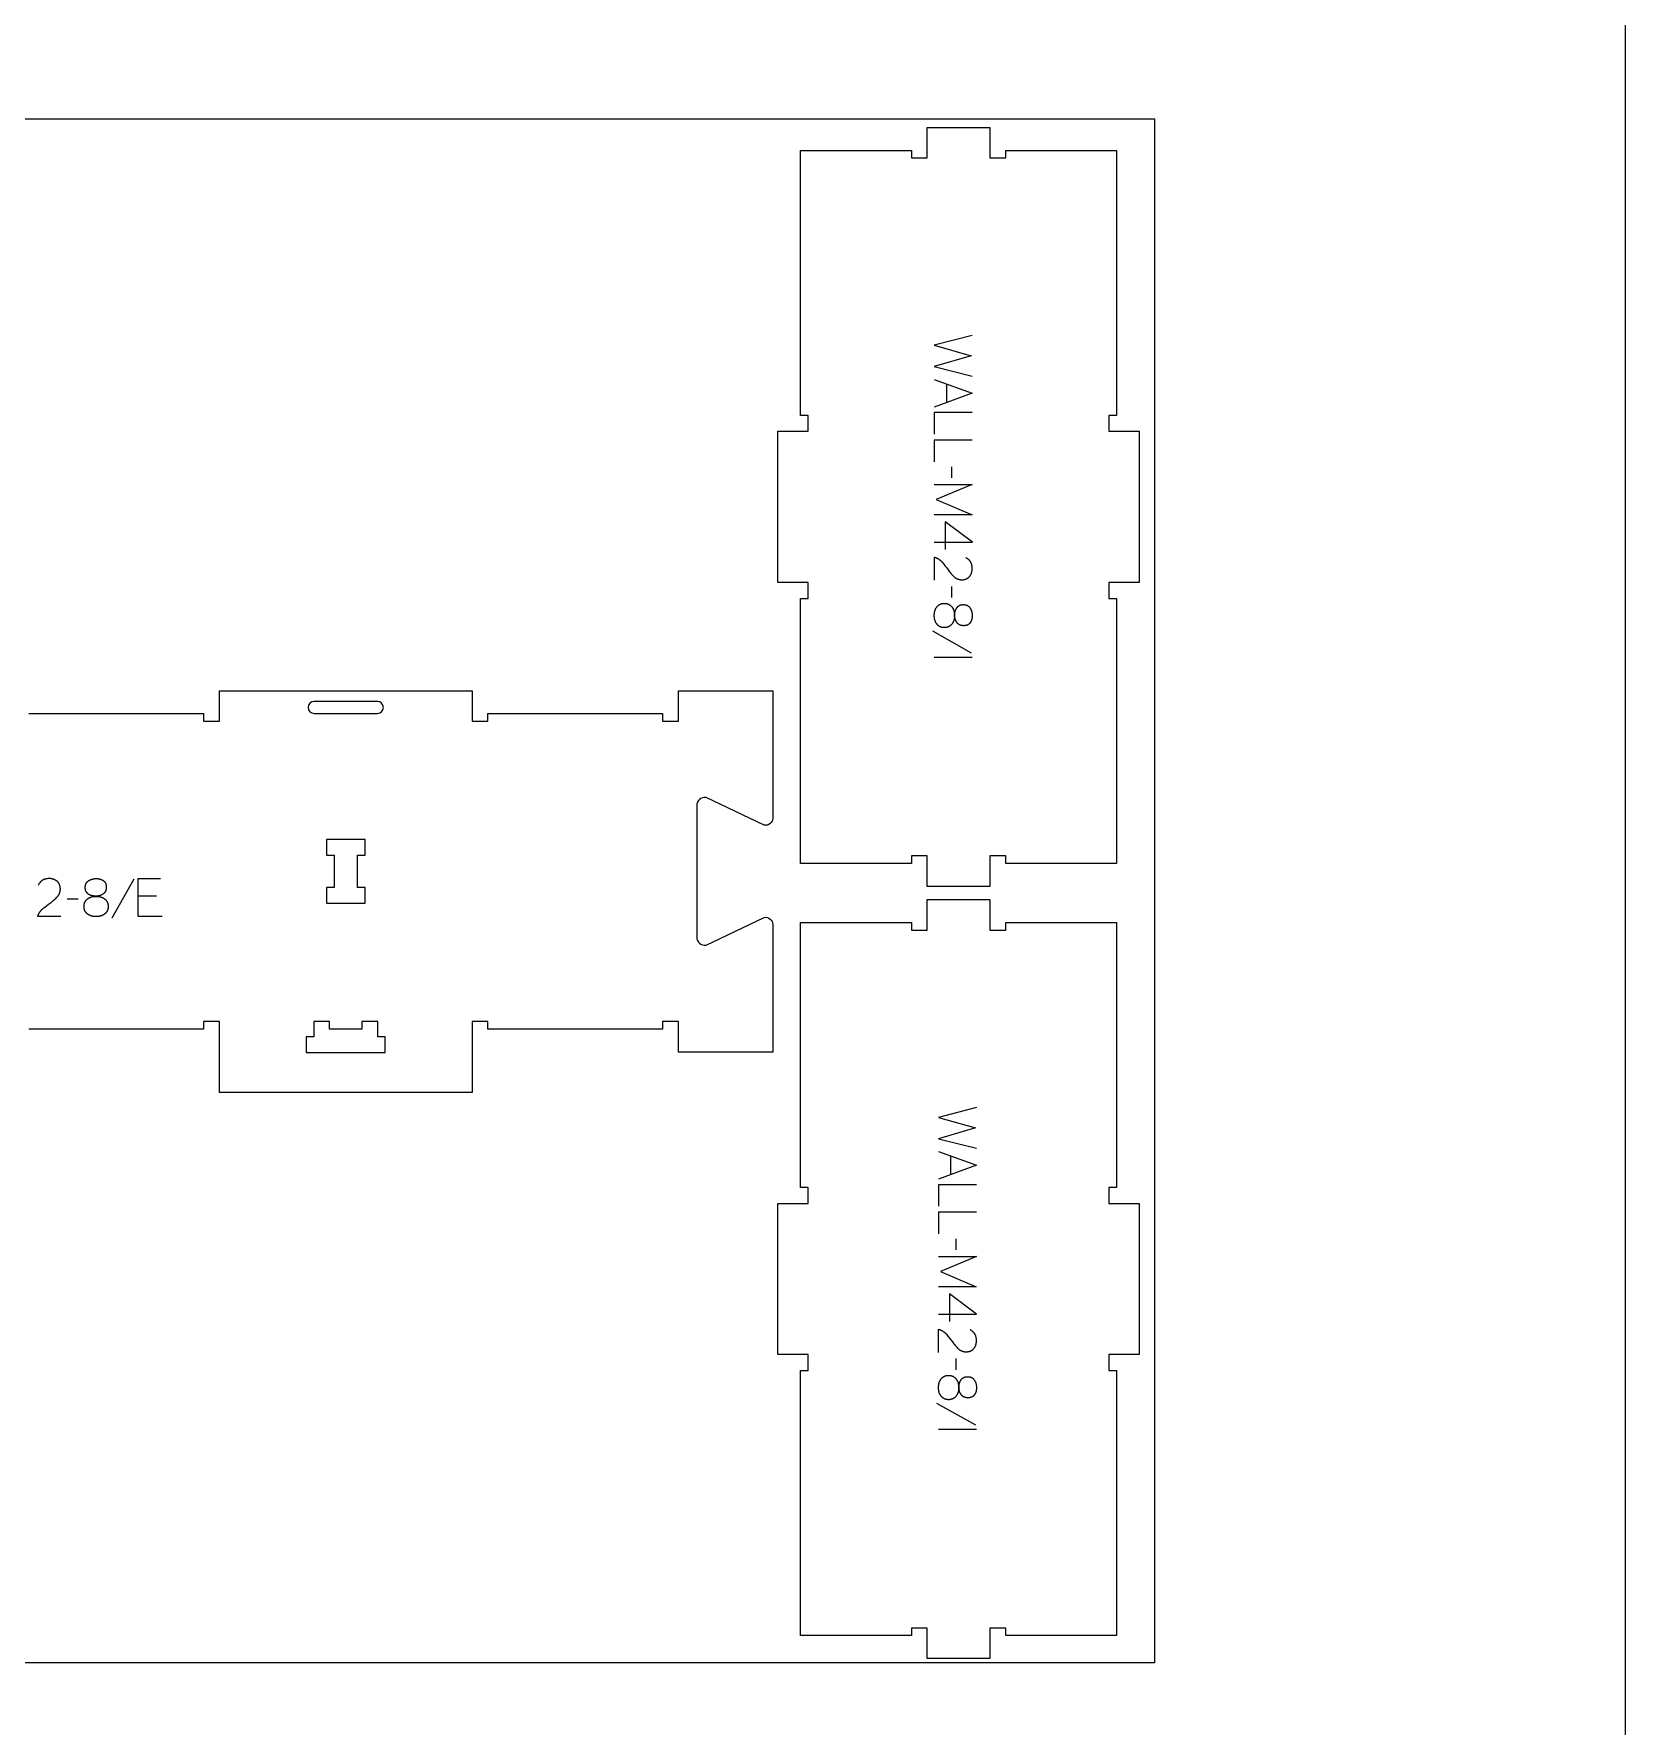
# Model space of a CAD drawing. Extents: x 2032 to 5216, y -27186 to -19593.
# Drawn here: x 3959 to 5216, y -22887 to -21550 of the extents above; entities that cross this region are included whole.
import ezdxf

# ---------------------------------------------------------------- set-up
doc = ezdxf.new("R2010")
doc.units = 0
for name, color, linetype in [('0_SHEET_SPRUCEPLY_2440X122', 1, 'CONTINUOUS'), ('1_ANYTOOL_1MMDEEP_LABELS_S', 2, 'CONTINUOUS'), ('3_ANYTOOL_CUTTHROUGH_INSID', 4, 'CONTINUOUS'), ('4_ANYTOOL_CUTTHROUGH_OUTSI', 5, 'CONTINUOUS'), ('DONOTCUT', 18, 'CONTINUOUS')]:
    doc.layers.add(name, color=color, linetype=linetype)

msp = doc.modelspace()

# ---------------------------------------------------------------- linework, layer by layer
at = {"layer": '0_SHEET_SPRUCEPLY_2440X122'}
msp.add_lwpolyline([(4843.9, -21616.7), (4843.9, -22836.7), (2403.9, -22836.7), (2403.9, -21616.7)], close=True, dxfattribs=at)
at = {"layer": '1_ANYTOOL_1MMDEEP_LABELS_S'}
for points in [[(4699.9, -21788), (4669.9, -21795.7), (4699, -21804.1), (4669.9, -21812.6), (4699.9, -21820.1)], [(4669.9, -21822.7), (4699.9, -21833.6), (4669.9, -21844.6)], [(4679.5, -21826.2), (4679.5, -21841.1)], [(4699.9, -21848.9), (4669.9, -21848.9), (4669.9, -21866)], [(4699.9, -21870.7), (4669.9, -21870.7), (4669.9, -21887.8)], [(4683.8, -21900.5), (4683.7, -21891.7)], [(4669.9, -21905.6), (4699.9, -21905.6), (4671.5, -21917.6), (4699.8, -21929.6), (4669.9, -21929.6)], [(4669.9, -21951.2), (4700, -21951.2), (4678.6, -21935.2)], [(4678.6, -21935.2), (4678.6, -21957)], [(4670, -21981.4), (4670, -21963.1), (4670.5, -21963.2), (4670.7, -21963.3), (4670.9, -21963.4), (4671.1, -21963.5), (4671.3, -21963.6), (4671.6, -21963.7), (4671.8, -21963.8), (4672, -21963.9), (4672.2, -21964), (4672.4, -21964.1), (4672.6, -21964.2), (4672.8, -21964.3), (4673, -21964.4), (4673.2, -21964.5), (4673.4, -21964.7), (4673.6, -21964.8), (4673.8, -21964.9), (4673.9, -21965.1), (4674.1, -21965.2), (4674.3, -21965.3), (4674.5, -21965.5), (4674.7, -21965.6), (4674.8, -21965.8), (4675, -21965.9), (4675.2, -21966.1), (4675.3, -21966.3), (4675.5, -21966.4), (4675.7, -21966.6), (4675.8, -21966.8), (4676.1, -21967.1), (4677.4, -21968.6), (4678.6, -21970.1), (4679.7, -21971.6), (4680.8, -21973.1), (4681.4, -21973.9), (4682, -21974.6), (4682.5, -21975.3), (4683.1, -21976), (4683.7, -21976.7), (4684.3, -21977.3), (4684.9, -21978), (4685.6, -21978.6), (4685.7, -21978.7), (4685.9, -21978.9), (4686, -21979), (4686.2, -21979.1), (4686.4, -21979.2), (4686.5, -21979.4), (4686.7, -21979.5), (4686.9, -21979.6), (4687, -21979.7), (4687.2, -21979.8), (4687.4, -21979.9), (4687.6, -21980), (4687.8, -21980.1), (4687.9, -21980.2), (4688.1, -21980.3), (4688.3, -21980.3), (4688.5, -21980.4), (4688.7, -21980.5), (4688.9, -21980.5), (4689.1, -21980.6), (4689.3, -21980.6), (4689.5, -21980.7), (4689.7, -21980.7), (4689.9, -21980.8), (4690.1, -21980.8), (4690.4, -21980.8), (4690.6, -21980.9), (4690.8, -21980.9), (4691, -21980.9), (4691.2, -21980.9), (4691.5, -21980.9), (4691.7, -21980.9), (4691.9, -21980.9), (4692.2, -21980.9), (4692.4, -21980.9), (4692.7, -21980.9), (4692.9, -21980.9), (4693.1, -21980.8), (4693.4, -21980.8), (4693.6, -21980.8), (4693.8, -21980.7), (4694, -21980.7), (4694.2, -21980.6), (4694.4, -21980.6), (4694.6, -21980.5), (4694.8, -21980.4), (4695, -21980.4), (4695.2, -21980.3), (4695.4, -21980.2), (4695.6, -21980.1), (4695.8, -21980), (4696, -21979.9), (4696.1, -21979.8), (4696.3, -21979.7), (4696.5, -21979.6), (4696.6, -21979.5), (4696.8, -21979.4), (4697, -21979.3), (4697.1, -21979.1), (4697.3, -21979), (4697.4, -21978.8), (4697.5, -21978.7), (4697.7, -21978.5), (4697.8, -21978.4), (4697.9, -21978.2), (4698.1, -21978.1), (4698.2, -21977.9), (4698.3, -21977.7), (4698.4, -21977.6), (4698.5, -21977.4), (4698.6, -21977.2), (4698.7, -21977), (4698.8, -21976.9), (4698.9, -21976.7), (4699, -21976.5), (4699.1, -21976.3), (4699.2, -21976.1), (4699.2, -21975.9), (4699.3, -21975.7), (4699.4, -21975.5), (4699.4, -21975.3), (4699.5, -21975.1), (4699.6, -21974.9), (4699.6, -21974.7), (4699.7, -21974.5), (4699.7, -21974.3), (4699.7, -21974.1), (4699.8, -21973.9), (4699.8, -21973.6), (4699.8, -21973.4), (4699.9, -21973.2), (4699.9, -21973), (4699.9, -21972.7), (4699.9, -21972.5), (4699.9, -21972), (4699.9, -21971.6), (4699.9, -21971.3), (4699.9, -21970.9), (4699.8, -21970.6), (4699.8, -21970.2), (4699.7, -21969.9), (4699.7, -21969.6), (4699.6, -21969.3), (4699.5, -21968.9), (4699.5, -21968.8), (4699.4, -21968.6), (4699.4, -21968.5), (4699.3, -21968.3), (4699.3, -21968.2), (4699.2, -21968), (4699.1, -21967.9), (4699.1, -21967.8), (4699, -21967.6), (4698.9, -21967.5), (4698.9, -21967.3), (4698.8, -21967.2), (4698.7, -21967.1), (4698.6, -21966.9), (4698.6, -21966.8), (4698.5, -21966.7), (4698.4, -21966.5), (4698.3, -21966.4), (4698.2, -21966.3), (4698.1, -21966.2), (4698, -21966), (4697.9, -21965.9), (4697.8, -21965.8), (4697.7, -21965.7), (4697.6, -21965.6), (4697.5, -21965.5), (4697.4, -21965.3), (4697.3, -21965.2), (4697.2, -21965.1), (4697, -21965), (4696.9, -21964.9), (4696.8, -21964.8), (4696.5, -21964.6), (4696.3, -21964.4), (4696, -21964.2), (4695.7, -21964), (4695.4, -21963.9), (4695.1, -21963.7), (4694.8, -21963.5)], [(4683.8, -21995.1), (4683.7, -21986.3)], [(4699.4, -22038.9), (4668.7, -22021.7)], [(4699.9, -22042.4), (4669.9, -22042.4)], [(3980, -22247), (3961.7, -22247), (3961.9, -22246.5), (3962, -22246.3), (3962, -22246.1), (3962.1, -22245.9), (3962.2, -22245.6), (3962.3, -22245.4), (3962.4, -22245.2), (3962.5, -22245), (3962.6, -22244.8), (3962.7, -22244.6), (3962.8, -22244.4), (3962.9, -22244.2), (3963.1, -22244), (3963.2, -22243.8), (3963.3, -22243.6), (3963.4, -22243.4), (3963.6, -22243.2), (3963.7, -22243), (3963.8, -22242.9), (3964, -22242.7), (3964.1, -22242.5), (3964.3, -22242.3), (3964.4, -22242.1), (3964.6, -22242), (3964.8, -22241.8), (3964.9, -22241.6), (3965.1, -22241.5), (3965.3, -22241.3), (3965.4, -22241.2), (3965.8, -22240.8), (3967.3, -22239.6), (3968.8, -22238.4), (3970.3, -22237.3), (3971.8, -22236.1), (3972.5, -22235.6), (3973.3, -22235), (3974, -22234.4), (3974.7, -22233.9), (3975.3, -22233.3), (3976, -22232.7), (3976.6, -22232), (3977.2, -22231.4), (3977.4, -22231.3), (3977.5, -22231.1), (3977.6, -22231), (3977.8, -22230.8), (3977.9, -22230.6), (3978, -22230.5), (3978.1, -22230.3), (3978.2, -22230.1), (3978.4, -22229.9), (3978.5, -22229.8), (3978.6, -22229.6), (3978.6, -22229.4), (3978.7, -22229.2), (3978.8, -22229), (3978.9, -22228.8), (3979, -22228.7), (3979.1, -22228.5), (3979.1, -22228.3), (3979.2, -22228.1), (3979.2, -22227.9), (3979.3, -22227.7), (3979.3, -22227.5), (3979.4, -22227.3), (3979.4, -22227.1), (3979.5, -22226.8), (3979.5, -22226.6), (3979.5, -22226.4), (3979.5, -22226.2), (3979.5, -22226), (3979.6, -22225.8), (3979.6, -22225.5), (3979.6, -22225.3), (3979.6, -22225.1), (3979.6, -22224.8), (3979.5, -22224.6), (3979.5, -22224.3), (3979.5, -22224.1), (3979.5, -22223.9), (3979.4, -22223.6), (3979.4, -22223.4), (3979.4, -22223.2), (3979.3, -22223), (3979.3, -22222.8), (3979.2, -22222.6), (3979.2, -22222.3), (3979.1, -22222.1), (3979, -22221.9), (3978.9, -22221.8), (3978.9, -22221.6), (3978.8, -22221.4), (3978.7, -22221.2), (3978.6, -22221), (3978.5, -22220.8), (3978.4, -22220.7), (3978.3, -22220.5), (3978.1, -22220.3), (3978, -22220.2), (3977.9, -22220), (3977.8, -22219.9), (3977.6, -22219.7), (3977.5, -22219.6), (3977.3, -22219.4), (3977.2, -22219.3), (3977, -22219.2), (3976.9, -22219), (3976.7, -22218.9), (3976.6, -22218.8), (3976.4, -22218.7), (3976.2, -22218.6), (3976, -22218.5), (3975.9, -22218.4), (3975.7, -22218.3), (3975.5, -22218.2), (3975.3, -22218.1), (3975.1, -22218), (3975, -22217.9), (3974.8, -22217.8), (3974.6, -22217.7), (3974.4, -22217.7), (3974.2, -22217.6), (3974, -22217.5), (3973.8, -22217.5), (3973.6, -22217.4), (3973.4, -22217.4), (3973.1, -22217.3), (3972.9, -22217.3), (3972.7, -22217.2), (3972.5, -22217.2), (3972.3, -22217.2), (3972.1, -22217.1), (3971.8, -22217.1), (3971.6, -22217.1), (3971.4, -22217.1), (3971.1, -22217.1), (3970.7, -22217.1), (3970.3, -22217.1), (3969.9, -22217.1), (3969.6, -22217.1), (3969.2, -22217.2), (3968.9, -22217.2), (3968.6, -22217.3), (3968.2, -22217.3), (3967.9, -22217.4), (3967.6, -22217.5), (3967.4, -22217.5), (3967.3, -22217.6), (3967.1, -22217.6), (3967, -22217.7), (3966.8, -22217.7), (3966.7, -22217.8), (3966.5, -22217.9), (3966.4, -22217.9), (3966.3, -22218), (3966.1, -22218), (3966, -22218.1), (3965.8, -22218.2), (3965.7, -22218.3), (3965.6, -22218.3), (3965.4, -22218.4), (3965.3, -22218.5), (3965.2, -22218.6), (3965.1, -22218.7), (3964.9, -22218.8), (3964.8, -22218.9), (3964.7, -22219), (3964.6, -22219.1), (3964.4, -22219.2), (3964.3, -22219.3), (3964.2, -22219.4), (3964.1, -22219.5), (3964, -22219.6), (3963.9, -22219.7), (3963.8, -22219.8), (3963.7, -22219.9), (3963.6, -22220.1), (3963.5, -22220.2), (3963.3, -22220.4), (3963.1, -22220.7), (3962.9, -22221), (3962.7, -22221.3), (3962.5, -22221.6), (3962.3, -22221.9), (3962.2, -22222.2)], [(4037.6, -22217.5), (4020.4, -22248.3)], [(4059.9, -22247.1), (4041, -22247.1), (4041, -22217.1), (4058.8, -22217.1)], [(3993.8, -22233.2), (3985, -22233.3)], [(4055.6, -22231), (4041, -22231)], [(4703.3, -22398), (4673.3, -22405.7), (4702.4, -22414.1), (4673.3, -22422.6), (4703.3, -22430.1)], [(4673.3, -22432.7), (4703.3, -22443.6), (4673.3, -22454.6)], [(4682.8, -22436.2), (4682.8, -22451.1)], [(4703.3, -22458.9), (4673.3, -22458.9), (4673.3, -22476)], [(4703.3, -22480.7), (4673.3, -22480.7), (4673.3, -22497.8)], [(4687.1, -22510.5), (4687.1, -22501.7)], [(4673.3, -22515.6), (4703.3, -22515.6), (4674.9, -22527.6), (4703.1, -22539.6), (4673.3, -22539.6)], [(4673.3, -22561.2), (4703.3, -22561.2), (4681.9, -22545.2)], [(4681.9, -22545.2), (4681.9, -22567)], [(4673.3, -22591.4), (4673.3, -22573.1), (4673.8, -22573.2), (4674, -22573.3), (4674.2, -22573.4), (4674.5, -22573.5), (4674.7, -22573.6), (4674.9, -22573.7), (4675.1, -22573.8), (4675.3, -22573.9), (4675.5, -22574), (4675.7, -22574.1), (4675.9, -22574.2), (4676.1, -22574.3), (4676.3, -22574.4), (4676.5, -22574.5), (4676.7, -22574.7), (4676.9, -22574.8), (4677.1, -22574.9), (4677.3, -22575.1), (4677.5, -22575.2), (4677.6, -22575.3), (4677.8, -22575.5), (4678, -22575.6), (4678.2, -22575.8), (4678.4, -22575.9), (4678.5, -22576.1), (4678.7, -22576.3), (4678.9, -22576.4), (4679, -22576.6), (4679.2, -22576.8), (4679.5, -22577.1), (4680.7, -22578.6), (4681.9, -22580.1), (4683.1, -22581.6), (4684.2, -22583.1), (4684.7, -22583.9), (4685.3, -22584.6), (4685.9, -22585.3), (4686.5, -22586), (4687.1, -22586.7), (4687.7, -22587.3), (4688.3, -22588), (4688.9, -22588.6), (4689.1, -22588.7), (4689.2, -22588.9), (4689.4, -22589), (4689.5, -22589.1), (4689.7, -22589.2), (4689.9, -22589.4), (4690, -22589.5), (4690.2, -22589.6), (4690.4, -22589.7), (4690.6, -22589.8), (4690.7, -22589.9), (4690.9, -22590), (4691.1, -22590.1), (4691.3, -22590.2), (4691.5, -22590.3), (4691.7, -22590.3), (4691.9, -22590.4), (4692.1, -22590.5), (4692.3, -22590.5), (4692.5, -22590.6), (4692.7, -22590.6), (4692.9, -22590.7), (4693.1, -22590.7), (4693.3, -22590.8), (4693.5, -22590.8), (4693.7, -22590.8), (4693.9, -22590.9), (4694.1, -22590.9), (4694.4, -22590.9), (4694.6, -22590.9), (4694.8, -22590.9), (4695, -22590.9), (4695.3, -22590.9), (4695.5, -22590.9), (4695.8, -22590.9), (4696, -22590.9), (4696.2, -22590.9), (4696.5, -22590.8), (4696.7, -22590.8), (4696.9, -22590.8), (4697.1, -22590.7), (4697.4, -22590.7), (4697.6, -22590.6), (4697.8, -22590.6), (4698, -22590.5), (4698.2, -22590.4), (4698.4, -22590.4), (4698.6, -22590.3), (4698.8, -22590.2), (4698.9, -22590.1), (4699.1, -22590), (4699.3, -22589.9), (4699.5, -22589.8), (4699.7, -22589.7), (4699.8, -22589.6), (4700, -22589.5), (4700.1, -22589.4), (4700.3, -22589.3), (4700.4, -22589.1), (4700.6, -22589), (4700.7, -22588.8), (4700.9, -22588.7), (4701, -22588.5), (4701.2, -22588.4), (4701.3, -22588.2), (4701.4, -22588.1), (4701.5, -22587.9), (4701.6, -22587.7), (4701.8, -22587.6), (4701.9, -22587.4), (4702, -22587.2), (4702.1, -22587), (4702.2, -22586.9), (4702.3, -22586.7), (4702.3, -22586.5), (4702.4, -22586.3), (4702.5, -22586.1), (4702.6, -22585.9), (4702.7, -22585.7), (4702.7, -22585.5), (4702.8, -22585.3), (4702.8, -22585.1), (4702.9, -22584.9), (4703, -22584.7), (4703, -22584.5), (4703, -22584.3), (4703.1, -22584.1), (4703.1, -22583.9), (4703.2, -22583.6), (4703.2, -22583.4), (4703.2, -22583.2), (4703.2, -22583), (4703.2, -22582.7), (4703.2, -22582.5), (4703.3, -22582), (4703.2, -22581.6), (4703.2, -22581.3), (4703.2, -22580.9), (4703.2, -22580.6), (4703.1, -22580.2), (4703.1, -22579.9), (4703, -22579.6), (4702.9, -22579.3), (4702.8, -22578.9), (4702.8, -22578.8), (4702.8, -22578.6), (4702.7, -22578.5), (4702.6, -22578.3), (4702.6, -22578.2), (4702.5, -22578), (4702.5, -22577.9), (4702.4, -22577.8), (4702.3, -22577.6), (4702.3, -22577.5), (4702.2, -22577.3), (4702.1, -22577.2), (4702.1, -22577.1), (4702, -22576.9), (4701.9, -22576.8), (4701.8, -22576.7), (4701.7, -22576.5), (4701.6, -22576.4), (4701.5, -22576.3), (4701.5, -22576.2), (4701.4, -22576), (4701.3, -22575.9), (4701.2, -22575.8), (4701.1, -22575.7), (4700.9, -22575.6), (4700.8, -22575.5), (4700.7, -22575.3), (4700.6, -22575.2), (4700.5, -22575.1), (4700.4, -22575), (4700.3, -22574.9), (4700.1, -22574.8), (4699.9, -22574.6), (4699.6, -22574.4), (4699.3, -22574.2), (4699.1, -22574), (4698.8, -22573.9), (4698.5, -22573.7), (4698.2, -22573.5)], [(4687.1, -22605.1), (4687.1, -22596.3)], [(4702.8, -22648.9), (4672, -22631.7)], [(4703.3, -22652.4), (4673.3, -22652.4)]]:
    msp.add_lwpolyline(points, dxfattribs=at)
for points in [[(4685.9, -22009.2), (4685.9, -22009.7), (4685.9, -22010.2), (4685.8, -22010.5), (4685.8, -22010.7), (4685.8, -22011), (4685.8, -22011.2), (4685.7, -22011.5), (4685.7, -22011.7), (4685.6, -22011.9), (4685.6, -22012.2), (4685.5, -22012.4), (4685.5, -22012.6), (4685.4, -22012.9), (4685.3, -22013.1), (4685.3, -22013.3), (4685.2, -22013.5), (4685.1, -22013.7), (4685, -22013.9), (4684.9, -22014.1), (4684.9, -22014.3), (4684.8, -22014.5), (4684.7, -22014.7), (4684.5, -22014.9), (4684.4, -22015.1), (4684.3, -22015.3), (4684.2, -22015.4), (4684.1, -22015.6), (4684, -22015.8), (4683.8, -22016), (4683.7, -22016.1), (4683.5, -22016.3), (4683.4, -22016.4), (4683.3, -22016.6), (4683.1, -22016.7), (4683, -22016.9), (4682.8, -22017), (4682.7, -22017.2), (4682.5, -22017.3), (4682.3, -22017.4), (4682.2, -22017.5), (4682, -22017.6), (4681.8, -22017.7), (4681.7, -22017.8), (4681.5, -22017.9), (4681.3, -22018), (4681.1, -22018.1), (4681, -22018.2), (4680.8, -22018.3), (4680.6, -22018.3), (4680.4, -22018.4), (4680.2, -22018.5), (4680, -22018.5), (4679.8, -22018.6), (4679.6, -22018.6), (4679.4, -22018.6), (4679.2, -22018.7), (4679, -22018.7), (4678.8, -22018.7), (4678.5, -22018.7), (4678.3, -22018.8), (4678.1, -22018.8), (4677.9, -22018.8), (4677.7, -22018.8), (4677.4, -22018.8), (4677.2, -22018.7), (4677, -22018.7), (4676.8, -22018.7), (4676.6, -22018.7), (4676.4, -22018.6), (4676.2, -22018.6), (4675.9, -22018.6), (4675.7, -22018.5), (4675.6, -22018.5), (4675.4, -22018.4), (4675.2, -22018.3), (4675, -22018.3), (4674.8, -22018.2), (4674.6, -22018.1), (4674.4, -22018), (4674.3, -22017.9), (4674.1, -22017.8), (4673.9, -22017.7), (4673.7, -22017.6), (4673.6, -22017.5), (4673.4, -22017.4), (4673.2, -22017.3), (4673.1, -22017.2), (4672.9, -22017), (4672.8, -22016.9), (4672.6, -22016.7), (4672.5, -22016.6), (4672.4, -22016.4), (4672.2, -22016.3), (4672.1, -22016.1), (4671.9, -22016), (4671.8, -22015.8), (4671.7, -22015.6), (4671.6, -22015.4), (4671.5, -22015.3), (4671.3, -22015.1), (4671.2, -22014.9), (4671.1, -22014.7), (4671, -22014.5), (4670.9, -22014.3), (4670.8, -22014.1), (4670.8, -22013.9), (4670.7, -22013.7), (4670.6, -22013.5), (4670.5, -22013.3), (4670.5, -22013.1), (4670.4, -22012.9), (4670.3, -22012.6), (4670.3, -22012.4), (4670.2, -22012.2), (4670.2, -22011.9), (4670.1, -22011.7), (4670.1, -22011.5), (4670, -22011.2), (4670, -22011), (4670, -22010.7), (4670, -22010.5), (4669.9, -22010.2), (4669.9, -22009.7), (4669.9, -22009.2), (4669.9, -22008.6), (4669.9, -22008.1), (4670, -22007.9), (4670, -22007.6), (4670, -22007.4), (4670, -22007.1), (4670.1, -22006.9), (4670.1, -22006.6), (4670.2, -22006.4), (4670.2, -22006.2), (4670.3, -22006), (4670.3, -22005.7), (4670.4, -22005.5), (4670.5, -22005.3), (4670.5, -22005.1), (4670.6, -22004.9), (4670.7, -22004.7), (4670.8, -22004.5), (4670.8, -22004.3), (4670.9, -22004.1), (4671, -22003.9), (4671.1, -22003.7), (4671.2, -22003.5), (4671.3, -22003.3), (4671.5, -22003.1), (4671.6, -22002.9), (4671.7, -22002.8), (4671.8, -22002.6), (4671.9, -22002.4), (4672.1, -22002.2), (4672.2, -22002.1), (4672.4, -22001.9), (4672.5, -22001.8), (4672.6, -22001.6), (4672.8, -22001.5), (4672.9, -22001.3), (4673.1, -22001.2), (4673.2, -22001.1), (4673.4, -22001), (4673.6, -22000.9), (4673.7, -22000.7), (4673.9, -22000.6), (4674.1, -22000.5), (4674.3, -22000.4), (4674.4, -22000.4), (4674.6, -22000.3), (4674.8, -22000.2), (4675, -22000.1), (4675.2, -22000), (4675.4, -22000), (4675.6, -21999.9), (4675.7, -21999.9), (4675.9, -21999.8), (4676.2, -21999.8), (4676.4, -21999.7), (4676.6, -21999.7), (4676.8, -21999.7), (4677, -21999.6), (4677.2, -21999.6), (4677.4, -21999.6), (4677.7, -21999.6), (4677.9, -21999.6), (4678.1, -21999.6), (4678.3, -21999.6), (4678.5, -21999.6), (4678.8, -21999.6), (4679, -21999.7), (4679.2, -21999.7), (4679.4, -21999.7), (4679.6, -21999.8), (4679.8, -21999.8), (4680, -21999.9), (4680.2, -21999.9), (4680.4, -22000), (4680.6, -22000), (4680.8, -22000.1), (4681, -22000.2), (4681.1, -22000.3), (4681.3, -22000.4), (4681.5, -22000.4), (4681.7, -22000.5), (4681.8, -22000.6), (4682, -22000.7), (4682.2, -22000.9), (4682.3, -22001), (4682.5, -22001.1), (4682.7, -22001.2), (4682.8, -22001.3), (4683, -22001.5), (4683.1, -22001.6), (4683.3, -22001.8), (4683.4, -22001.9), (4683.5, -22002.1), (4683.7, -22002.2), (4683.8, -22002.4), (4684, -22002.6), (4684.1, -22002.8), (4684.2, -22002.9), (4684.3, -22003.1), (4684.4, -22003.3), (4684.5, -22003.5), (4684.7, -22003.7), (4684.8, -22003.9), (4684.9, -22004.1), (4684.9, -22004.3), (4685, -22004.5), (4685.1, -22004.7), (4685.2, -22004.9), (4685.3, -22005.1), (4685.3, -22005.3), (4685.4, -22005.5), (4685.5, -22005.7), (4685.5, -22006), (4685.6, -22006.2), (4685.6, -22006.4), (4685.7, -22006.6), (4685.7, -22006.9), (4685.8, -22007.1), (4685.8, -22007.4), (4685.8, -22007.6), (4685.8, -22007.9), (4685.9, -22008.1), (4685.9, -22008.6)], [(4699.9, -22009.3), (4699.9, -22009.7), (4699.9, -22010.1), (4699.9, -22010.5), (4699.8, -22010.7), (4699.8, -22010.9), (4699.8, -22011.1), (4699.7, -22011.3), (4699.7, -22011.5), (4699.7, -22011.7), (4699.6, -22011.8), (4699.6, -22012), (4699.5, -22012.2), (4699.5, -22012.4), (4699.4, -22012.6), (4699.4, -22012.7), (4699.3, -22012.9), (4699.3, -22013.1), (4699.2, -22013.2), (4699.1, -22013.4), (4699, -22013.6), (4699, -22013.7), (4698.9, -22013.9), (4698.8, -22014), (4698.7, -22014.2), (4698.6, -22014.4), (4698.5, -22014.5), (4698.4, -22014.7), (4698.3, -22014.8), (4698.2, -22015), (4698.1, -22015.1), (4698, -22015.2), (4697.9, -22015.4), (4697.8, -22015.5), (4697.7, -22015.6), (4697.6, -22015.7), (4697.4, -22015.9), (4697.3, -22016), (4697.2, -22016.1), (4697, -22016.2), (4696.9, -22016.3), (4696.7, -22016.4), (4696.6, -22016.4), (4696.4, -22016.5), (4696.3, -22016.6), (4696.1, -22016.7), (4696, -22016.8), (4695.8, -22016.8), (4695.6, -22016.9), (4695.5, -22016.9), (4695.3, -22017), (4695.1, -22017), (4694.9, -22017.1), (4694.7, -22017.1), (4694.6, -22017.2), (4694.4, -22017.2), (4694.2, -22017.2), (4694, -22017.2), (4693.8, -22017.2), (4693.6, -22017.3), (4693.4, -22017.3), (4693.1, -22017.3), (4692.9, -22017.3), (4692.7, -22017.3), (4692.5, -22017.2), (4692.3, -22017.2), (4692, -22017.2), (4691.8, -22017.2), (4691.6, -22017.1), (4691.4, -22017.1), (4691.2, -22017.1), (4691, -22017), (4690.9, -22017), (4690.7, -22016.9), (4690.5, -22016.8), (4690.3, -22016.8), (4690.1, -22016.7), (4690, -22016.6), (4689.8, -22016.5), (4689.6, -22016.5), (4689.5, -22016.4), (4689.3, -22016.3), (4689.2, -22016.2), (4689, -22016), (4688.9, -22015.9), (4688.7, -22015.8), (4688.6, -22015.7), (4688.5, -22015.6), (4688.3, -22015.4), (4688.2, -22015.3), (4688.1, -22015.2), (4688, -22015), (4687.9, -22014.9), (4687.7, -22014.7), (4687.6, -22014.5), (4687.5, -22014.4), (4687.4, -22014.2), (4687.3, -22014), (4687.2, -22013.9), (4687.1, -22013.7), (4687.1, -22013.5), (4687, -22013.4), (4686.9, -22013.2), (4686.8, -22013), (4686.7, -22012.8), (4686.7, -22012.7), (4686.6, -22012.5), (4686.5, -22012.3), (4686.5, -22012.1), (4686.4, -22012), (4686.4, -22011.8), (4686.3, -22011.6), (4686.3, -22011.4), (4686.2, -22011.2), (4686.2, -22011), (4686.2, -22010.9), (4686.1, -22010.7), (4686.1, -22010.5), (4686.1, -22010.3), (4686, -22010.1), (4686, -22009.9), (4686, -22009.7), (4686, -22009.5), (4686, -22009.3), (4686, -22008.9), (4686, -22008.5), (4686, -22008.1), (4686, -22007.8), (4686.1, -22007.6), (4686.1, -22007.4), (4686.1, -22007.2), (4686.1, -22007), (4686.2, -22006.8), (4686.2, -22006.7), (4686.3, -22006.5), (4686.3, -22006.3), (4686.3, -22006.1), (4686.4, -22005.9), (4686.4, -22005.8), (4686.5, -22005.6), (4686.6, -22005.4), (4686.6, -22005.2), (4686.7, -22005.1), (4686.8, -22004.9), (4686.8, -22004.7), (4686.9, -22004.6), (4687, -22004.4), (4687.1, -22004.2), (4687.2, -22003.9), (4687.4, -22003.6), (4687.6, -22003.2), (4687.7, -22003.1), (4687.8, -22002.9), (4687.9, -22002.8), (4688, -22002.6), (4688.2, -22002.5), (4688.3, -22002.3), (4688.4, -22002.3), (4688.4, -22002.2), (4688.5, -22002.2), (4688.6, -22002.1), (4688.6, -22002), (4688.7, -22002), (4688.8, -22001.9), (4688.8, -22001.9), (4688.9, -22001.8), (4689, -22001.8), (4689, -22001.7), (4689.1, -22001.6), (4689.2, -22001.6), (4689.3, -22001.6), (4689.3, -22001.5), (4689.4, -22001.5), (4689.6, -22001.4), (4689.7, -22001.3), (4689.9, -22001.2), (4690.1, -22001.1), (4690.3, -22001.1), (4690.4, -22001), (4690.6, -22000.9), (4690.8, -22000.9), (4691, -22000.8), (4691.2, -22000.8), (4691.4, -22000.8), (4691.6, -22000.7), (4691.8, -22000.7), (4692, -22000.7), (4692.2, -22000.7), (4692.4, -22000.6), (4692.7, -22000.6), (4692.9, -22000.6), (4693.1, -22000.6), (4693.3, -22000.6), (4693.5, -22000.7), (4693.8, -22000.7), (4694, -22000.7), (4694.2, -22000.7), (4694.4, -22000.8), (4694.6, -22000.8), (4694.8, -22000.8), (4695, -22000.9), (4695.2, -22000.9), (4695.3, -22001), (4695.5, -22001.1), (4695.7, -22001.1), (4695.9, -22001.2), (4696, -22001.3), (4696.2, -22001.4), (4696.4, -22001.5), (4696.5, -22001.6), (4696.7, -22001.7), (4696.7, -22001.7), (4696.8, -22001.8), (4696.9, -22001.8), (4697, -22001.9), (4697.1, -22002), (4697.2, -22002.1), (4697.4, -22002.2), (4697.5, -22002.4), (4697.6, -22002.5), (4697.8, -22002.7), (4697.9, -22002.8), (4698, -22003), (4698.1, -22003.1), (4698.2, -22003.3), (4698.3, -22003.4), (4698.4, -22003.6), (4698.5, -22003.8), (4698.6, -22003.9), (4698.7, -22004.1), (4698.8, -22004.3), (4698.9, -22004.5), (4699, -22004.6), (4699, -22004.8), (4699.1, -22005), (4699.2, -22005.2), (4699.2, -22005.4), (4699.3, -22005.5), (4699.4, -22005.7), (4699.4, -22005.9), (4699.5, -22006.1), (4699.5, -22006.3), (4699.6, -22006.5), (4699.6, -22006.7), (4699.7, -22006.9), (4699.7, -22007.1), (4699.7, -22007.3), (4699.8, -22007.6), (4699.9, -22008), (4699.9, -22008.5), (4699.9, -22008.9)], [(4007.9, -22217.1), (4008.4, -22217.1), (4008.8, -22217.1), (4009.2, -22217.1), (4009.4, -22217.2), (4009.5, -22217.2), (4009.7, -22217.2), (4009.9, -22217.2), (4010.1, -22217.3), (4010.3, -22217.3), (4010.5, -22217.3), (4010.7, -22217.4), (4010.8, -22217.4), (4011, -22217.5), (4011.2, -22217.5), (4011.4, -22217.6), (4011.5, -22217.7), (4011.7, -22217.7), (4011.9, -22217.8), (4012.1, -22217.9), (4012.2, -22217.9), (4012.4, -22218), (4012.5, -22218.1), (4012.7, -22218.2), (4012.8, -22218.3), (4013, -22218.4), (4013.2, -22218.4), (4013.3, -22218.5), (4013.5, -22218.6), (4013.6, -22218.7), (4013.7, -22218.9), (4013.9, -22219), (4014, -22219.1), (4014.1, -22219.2), (4014.3, -22219.3), (4014.4, -22219.4), (4014.5, -22219.6), (4014.6, -22219.7), (4014.7, -22219.8), (4014.8, -22220), (4014.9, -22220.1), (4015, -22220.2), (4015.1, -22220.4), (4015.2, -22220.5), (4015.3, -22220.7), (4015.3, -22220.9), (4015.4, -22221), (4015.5, -22221.2), (4015.5, -22221.3), (4015.6, -22221.5), (4015.6, -22221.7), (4015.7, -22221.9), (4015.7, -22222.1), (4015.8, -22222.2), (4015.8, -22222.4), (4015.8, -22222.6), (4015.9, -22222.8), (4015.9, -22223), (4015.9, -22223.2), (4015.9, -22223.4), (4015.9, -22223.6), (4015.9, -22223.8), (4015.9, -22224.1), (4015.9, -22224.3), (4015.9, -22224.5), (4015.9, -22224.7), (4015.8, -22224.9), (4015.8, -22225.1), (4015.8, -22225.3), (4015.8, -22225.5), (4015.7, -22225.7), (4015.7, -22225.9), (4015.6, -22226.1), (4015.5, -22226.3), (4015.5, -22226.5), (4015.4, -22226.7), (4015.3, -22226.8), (4015.3, -22227), (4015.2, -22227.2), (4015.1, -22227.3), (4015, -22227.5), (4014.9, -22227.7), (4014.8, -22227.8), (4014.7, -22228), (4014.6, -22228.1), (4014.5, -22228.2), (4014.3, -22228.4), (4014.2, -22228.5), (4014.1, -22228.6), (4013.9, -22228.8), (4013.8, -22228.9), (4013.7, -22229), (4013.5, -22229.1), (4013.3, -22229.2), (4013.2, -22229.4), (4013, -22229.5), (4012.9, -22229.6), (4012.7, -22229.7), (4012.5, -22229.8), (4012.4, -22229.8), (4012.2, -22229.9), (4012, -22230), (4011.8, -22230.1), (4011.7, -22230.2), (4011.5, -22230.2), (4011.3, -22230.3), (4011.1, -22230.4), (4011, -22230.4), (4010.8, -22230.5), (4010.6, -22230.6), (4010.4, -22230.6), (4010.2, -22230.7), (4010.1, -22230.7), (4009.9, -22230.8), (4009.7, -22230.8), (4009.5, -22230.8), (4009.3, -22230.9), (4009.1, -22230.9), (4008.9, -22230.9), (4008.7, -22230.9), (4008.5, -22231), (4008.3, -22231), (4008.2, -22231), (4008, -22231), (4007.6, -22231), (4007.2, -22231), (4006.8, -22231), (4006.4, -22230.9), (4006.2, -22230.9), (4006, -22230.9), (4005.9, -22230.9), (4005.7, -22230.8), (4005.5, -22230.8), (4005.3, -22230.8), (4005.1, -22230.7), (4004.9, -22230.7), (4004.8, -22230.6), (4004.6, -22230.6), (4004.4, -22230.5), (4004.2, -22230.5), (4004.1, -22230.4), (4003.9, -22230.4), (4003.7, -22230.3), (4003.5, -22230.2), (4003.4, -22230.2), (4003.2, -22230.1), (4003, -22230), (4002.9, -22229.9), (4002.5, -22229.8), (4002.2, -22229.6), (4001.9, -22229.4), (4001.7, -22229.3), (4001.6, -22229.2), (4001.4, -22229.1), (4001.3, -22228.9), (4001.1, -22228.8), (4001, -22228.7), (4000.9, -22228.6), (4000.9, -22228.6), (4000.8, -22228.5), (4000.7, -22228.4), (4000.7, -22228.4), (4000.6, -22228.3), (4000.6, -22228.2), (4000.5, -22228.2), (4000.5, -22228.1), (4000.4, -22228), (4000.3, -22227.9), (4000.3, -22227.9), (4000.2, -22227.8), (4000.2, -22227.7), (4000.1, -22227.6), (4000.1, -22227.6), (4000, -22227.4), (3999.9, -22227.2), (3999.9, -22227.1), (3999.8, -22226.9), (3999.7, -22226.7), (3999.6, -22226.6), (3999.6, -22226.4), (3999.5, -22226.2), (3999.5, -22226), (3999.4, -22225.8), (3999.4, -22225.6), (3999.4, -22225.4), (3999.3, -22225.2), (3999.3, -22225), (3999.3, -22224.8), (3999.3, -22224.5), (3999.3, -22224.3), (3999.3, -22224.1), (3999.3, -22223.9), (3999.3, -22223.7), (3999.3, -22223.4), (3999.3, -22223.2), (3999.3, -22223), (3999.4, -22222.8), (3999.4, -22222.6), (3999.4, -22222.4), (3999.5, -22222.2), (3999.5, -22222), (3999.6, -22221.8), (3999.7, -22221.6), (3999.7, -22221.5), (3999.8, -22221.3), (3999.9, -22221.1), (3999.9, -22220.9), (4000, -22220.8), (4000.1, -22220.6), (4000.2, -22220.5), (4000.3, -22220.3), (4000.4, -22220.2), (4000.4, -22220.2), (4000.5, -22220.1), (4000.5, -22220), (4000.6, -22219.9), (4000.8, -22219.7), (4000.9, -22219.6), (4001, -22219.5), (4001.2, -22219.3), (4001.3, -22219.2), (4001.4, -22219.1), (4001.6, -22219), (4001.8, -22218.9), (4001.9, -22218.8), (4002.1, -22218.7), (4002.3, -22218.6), (4002.4, -22218.5), (4002.6, -22218.4), (4002.8, -22218.3), (4002.9, -22218.2), (4003.1, -22218.1), (4003.3, -22218), (4003.5, -22217.9), (4003.6, -22217.9), (4003.8, -22217.8), (4004, -22217.7), (4004.2, -22217.7), (4004.4, -22217.6), (4004.6, -22217.6), (4004.7, -22217.5), (4004.9, -22217.4), (4005.1, -22217.4), (4005.3, -22217.4), (4005.5, -22217.3), (4005.7, -22217.3), (4005.9, -22217.2), (4006.3, -22217.2), (4006.7, -22217.1), (4007.1, -22217.1), (4007.5, -22217.1)], [(4007.8, -22231.1), (4008.3, -22231.1), (4008.9, -22231.1), (4009.1, -22231.1), (4009.4, -22231.2), (4009.6, -22231.2), (4009.9, -22231.2), (4010.1, -22231.3), (4010.4, -22231.3), (4010.6, -22231.3), (4010.8, -22231.4), (4011, -22231.5), (4011.3, -22231.5), (4011.5, -22231.6), (4011.7, -22231.6), (4011.9, -22231.7), (4012.1, -22231.8), (4012.4, -22231.9), (4012.6, -22231.9), (4012.8, -22232), (4013, -22232.1), (4013.2, -22232.2), (4013.4, -22232.3), (4013.5, -22232.4), (4013.7, -22232.5), (4013.9, -22232.7), (4014.1, -22232.8), (4014.3, -22232.9), (4014.4, -22233), (4014.6, -22233.2), (4014.8, -22233.3), (4014.9, -22233.4), (4015.1, -22233.6), (4015.2, -22233.7), (4015.4, -22233.9), (4015.5, -22234), (4015.7, -22234.2), (4015.8, -22234.3), (4015.9, -22234.5), (4016, -22234.6), (4016.2, -22234.8), (4016.3, -22235), (4016.4, -22235.1), (4016.5, -22235.3), (4016.6, -22235.5), (4016.7, -22235.7), (4016.8, -22235.9), (4016.8, -22236), (4016.9, -22236.2), (4017, -22236.4), (4017, -22236.6), (4017.1, -22236.8), (4017.2, -22237), (4017.2, -22237.2), (4017.2, -22237.4), (4017.3, -22237.6), (4017.3, -22237.8), (4017.3, -22238), (4017.4, -22238.2), (4017.4, -22238.4), (4017.4, -22238.7), (4017.4, -22238.9), (4017.4, -22239.1), (4017.4, -22239.3), (4017.4, -22239.6), (4017.4, -22239.8), (4017.4, -22240), (4017.3, -22240.2), (4017.3, -22240.4), (4017.3, -22240.6), (4017.2, -22240.8), (4017.2, -22241), (4017.2, -22241.2), (4017.1, -22241.4), (4017, -22241.6), (4017, -22241.8), (4016.9, -22242), (4016.8, -22242.2), (4016.8, -22242.4), (4016.7, -22242.6), (4016.6, -22242.7), (4016.5, -22242.9), (4016.4, -22243.1), (4016.3, -22243.2), (4016.2, -22243.4), (4016, -22243.6), (4015.9, -22243.7), (4015.8, -22243.9), (4015.7, -22244), (4015.5, -22244.2), (4015.4, -22244.3), (4015.2, -22244.5), (4015.1, -22244.6), (4014.9, -22244.8), (4014.8, -22244.9), (4014.6, -22245), (4014.4, -22245.2), (4014.3, -22245.3), (4014.1, -22245.4), (4013.9, -22245.5), (4013.7, -22245.6), (4013.5, -22245.8), (4013.4, -22245.9), (4013.2, -22246), (4013, -22246.1), (4012.8, -22246.1), (4012.6, -22246.2), (4012.4, -22246.3), (4012.1, -22246.4), (4011.9, -22246.5), (4011.7, -22246.5), (4011.5, -22246.6), (4011.3, -22246.7), (4011, -22246.7), (4010.8, -22246.8), (4010.6, -22246.8), (4010.4, -22246.9), (4010.1, -22246.9), (4009.9, -22246.9), (4009.6, -22247), (4009.4, -22247), (4009.1, -22247), (4008.9, -22247), (4008.3, -22247.1), (4007.8, -22247.1), (4007.3, -22247.1), (4006.8, -22247), (4006.5, -22247), (4006.3, -22247), (4006, -22247), (4005.8, -22246.9), (4005.5, -22246.9), (4005.3, -22246.9), (4005.1, -22246.8), (4004.8, -22246.8), (4004.6, -22246.7), (4004.4, -22246.7), (4004.2, -22246.6), (4003.9, -22246.5), (4003.7, -22246.5), (4003.5, -22246.4), (4003.3, -22246.3), (4003.1, -22246.2), (4002.9, -22246.1), (4002.7, -22246.1), (4002.5, -22246), (4002.3, -22245.9), (4002.1, -22245.8), (4001.9, -22245.6), (4001.8, -22245.5), (4001.6, -22245.4), (4001.4, -22245.3), (4001.2, -22245.2), (4001.1, -22245), (4000.9, -22244.9), (4000.7, -22244.8), (4000.6, -22244.6), (4000.4, -22244.5), (4000.3, -22244.3), (4000.1, -22244.2), (4000, -22244), (3999.9, -22243.9), (3999.7, -22243.7), (3999.6, -22243.6), (3999.5, -22243.4), (3999.4, -22243.2), (3999.3, -22243.1), (3999.2, -22242.9), (3999.1, -22242.7), (3999, -22242.6), (3998.9, -22242.4), (3998.8, -22242.2), (3998.8, -22242), (3998.7, -22241.8), (3998.6, -22241.6), (3998.6, -22241.4), (3998.5, -22241.2), (3998.5, -22241), (3998.4, -22240.8), (3998.4, -22240.6), (3998.3, -22240.4), (3998.3, -22240.2), (3998.3, -22240), (3998.3, -22239.8), (3998.3, -22239.6), (3998.3, -22239.3), (3998.3, -22239.1), (3998.3, -22238.9), (3998.3, -22238.7), (3998.3, -22238.4), (3998.3, -22238.2), (3998.3, -22238), (3998.3, -22237.8), (3998.4, -22237.6), (3998.4, -22237.4), (3998.5, -22237.2), (3998.5, -22237), (3998.6, -22236.8), (3998.6, -22236.6), (3998.7, -22236.4), (3998.8, -22236.2), (3998.8, -22236), (3998.9, -22235.9), (3999, -22235.7), (3999.1, -22235.5), (3999.2, -22235.3), (3999.3, -22235.1), (3999.4, -22235), (3999.5, -22234.8), (3999.6, -22234.6), (3999.7, -22234.5), (3999.9, -22234.3), (4000, -22234.2), (4000.1, -22234), (4000.3, -22233.9), (4000.4, -22233.7), (4000.6, -22233.6), (4000.7, -22233.4), (4000.9, -22233.3), (4001.1, -22233.2), (4001.2, -22233), (4001.4, -22232.9), (4001.6, -22232.8), (4001.8, -22232.7), (4001.9, -22232.5), (4002.1, -22232.4), (4002.3, -22232.3), (4002.5, -22232.2), (4002.7, -22232.1), (4002.9, -22232), (4003.1, -22231.9), (4003.3, -22231.9), (4003.5, -22231.8), (4003.7, -22231.7), (4003.9, -22231.6), (4004.2, -22231.6), (4004.4, -22231.5), (4004.6, -22231.5), (4004.8, -22231.4), (4005.1, -22231.3), (4005.3, -22231.3), (4005.5, -22231.3), (4005.8, -22231.2), (4006, -22231.2), (4006.3, -22231.2), (4006.5, -22231.1), (4006.8, -22231.1), (4007.3, -22231.1)], [(4689.2, -22619.2), (4689.2, -22619.7), (4689.2, -22620.2), (4689.2, -22620.5), (4689.2, -22620.7), (4689.1, -22621), (4689.1, -22621.2), (4689.1, -22621.5), (4689, -22621.7), (4689, -22621.9), (4688.9, -22622.2), (4688.9, -22622.4), (4688.8, -22622.6), (4688.8, -22622.9), (4688.7, -22623.1), (4688.6, -22623.3), (4688.5, -22623.5), (4688.5, -22623.7), (4688.4, -22623.9), (4688.3, -22624.1), (4688.2, -22624.3), (4688.1, -22624.5), (4688, -22624.7), (4687.9, -22624.9), (4687.8, -22625.1), (4687.7, -22625.3), (4687.5, -22625.4), (4687.4, -22625.6), (4687.3, -22625.8), (4687.2, -22626), (4687, -22626.1), (4686.9, -22626.3), (4686.7, -22626.4), (4686.6, -22626.6), (4686.5, -22626.7), (4686.3, -22626.9), (4686.2, -22627), (4686, -22627.2), (4685.8, -22627.3), (4685.7, -22627.4), (4685.5, -22627.5), (4685.3, -22627.6), (4685.2, -22627.7), (4685, -22627.8), (4684.8, -22627.9), (4684.7, -22628), (4684.5, -22628.1), (4684.3, -22628.2), (4684.1, -22628.3), (4683.9, -22628.3), (4683.7, -22628.4), (4683.5, -22628.5), (4683.3, -22628.5), (4683.1, -22628.6), (4682.9, -22628.6), (4682.7, -22628.6), (4682.5, -22628.7), (4682.3, -22628.7), (4682.1, -22628.7), (4681.9, -22628.7), (4681.7, -22628.8), (4681.4, -22628.8), (4681.2, -22628.8), (4681, -22628.8), (4680.8, -22628.8), (4680.6, -22628.7), (4680.3, -22628.7), (4680.1, -22628.7), (4679.9, -22628.7), (4679.7, -22628.6), (4679.5, -22628.6), (4679.3, -22628.6), (4679.1, -22628.5), (4678.9, -22628.5), (4678.7, -22628.4), (4678.5, -22628.3), (4678.3, -22628.3), (4678.1, -22628.2), (4677.9, -22628.1), (4677.8, -22628), (4677.6, -22627.9), (4677.4, -22627.8), (4677.2, -22627.7), (4677.1, -22627.6), (4676.9, -22627.5), (4676.8, -22627.4), (4676.6, -22627.3), (4676.4, -22627.2), (4676.3, -22627), (4676.1, -22626.9), (4676, -22626.7), (4675.8, -22626.6), (4675.7, -22626.4), (4675.6, -22626.3), (4675.4, -22626.1), (4675.3, -22626), (4675.2, -22625.8), (4675, -22625.6), (4674.9, -22625.4), (4674.8, -22625.3), (4674.7, -22625.1), (4674.6, -22624.9), (4674.5, -22624.7), (4674.4, -22624.5), (4674.3, -22624.3), (4674.2, -22624.1), (4674.1, -22623.9), (4674, -22623.7), (4673.9, -22623.5), (4673.9, -22623.3), (4673.8, -22623.1), (4673.7, -22622.9), (4673.7, -22622.6), (4673.6, -22622.4), (4673.6, -22622.2), (4673.5, -22621.9), (4673.5, -22621.7), (4673.4, -22621.5), (4673.4, -22621.2), (4673.4, -22621), (4673.3, -22620.7), (4673.3, -22620.5), (4673.3, -22620.2), (4673.3, -22619.7), (4673.3, -22619.2), (4673.3, -22618.6), (4673.3, -22618.1), (4673.3, -22617.9), (4673.3, -22617.6), (4673.4, -22617.4), (4673.4, -22617.1), (4673.4, -22616.9), (4673.5, -22616.6), (4673.5, -22616.4), (4673.6, -22616.2), (4673.6, -22616), (4673.7, -22615.7), (4673.7, -22615.5), (4673.8, -22615.3), (4673.9, -22615.1), (4673.9, -22614.9), (4674, -22614.7), (4674.1, -22614.5), (4674.2, -22614.3), (4674.3, -22614.1), (4674.4, -22613.9), (4674.5, -22613.7), (4674.6, -22613.5), (4674.7, -22613.3), (4674.8, -22613.1), (4674.9, -22612.9), (4675, -22612.8), (4675.2, -22612.6), (4675.3, -22612.4), (4675.4, -22612.2), (4675.6, -22612.1), (4675.7, -22611.9), (4675.8, -22611.8), (4676, -22611.6), (4676.1, -22611.5), (4676.3, -22611.3), (4676.4, -22611.2), (4676.6, -22611.1), (4676.8, -22611), (4676.9, -22610.9), (4677.1, -22610.7), (4677.2, -22610.6), (4677.4, -22610.5), (4677.6, -22610.4), (4677.8, -22610.4), (4677.9, -22610.3), (4678.1, -22610.2), (4678.3, -22610.1), (4678.5, -22610), (4678.7, -22610), (4678.9, -22609.9), (4679.1, -22609.9), (4679.3, -22609.8), (4679.5, -22609.8), (4679.7, -22609.7), (4679.9, -22609.7), (4680.1, -22609.7), (4680.3, -22609.6), (4680.6, -22609.6), (4680.8, -22609.6), (4681, -22609.6), (4681.2, -22609.6), (4681.4, -22609.6), (4681.7, -22609.6), (4681.9, -22609.6), (4682.1, -22609.6), (4682.3, -22609.7), (4682.5, -22609.7), (4682.7, -22609.7), (4682.9, -22609.8), (4683.1, -22609.8), (4683.3, -22609.9), (4683.5, -22609.9), (4683.7, -22610), (4683.9, -22610), (4684.1, -22610.1), (4684.3, -22610.2), (4684.5, -22610.3), (4684.7, -22610.4), (4684.8, -22610.4), (4685, -22610.5), (4685.2, -22610.6), (4685.3, -22610.7), (4685.5, -22610.9), (4685.7, -22611), (4685.8, -22611.1), (4686, -22611.2), (4686.2, -22611.3), (4686.3, -22611.5), (4686.5, -22611.6), (4686.6, -22611.8), (4686.7, -22611.9), (4686.9, -22612.1), (4687, -22612.2), (4687.2, -22612.4), (4687.3, -22612.6), (4687.4, -22612.8), (4687.5, -22612.9), (4687.7, -22613.1), (4687.8, -22613.3), (4687.9, -22613.5), (4688, -22613.7), (4688.1, -22613.9), (4688.2, -22614.1), (4688.3, -22614.3), (4688.4, -22614.5), (4688.5, -22614.7), (4688.5, -22614.9), (4688.6, -22615.1), (4688.7, -22615.3), (4688.8, -22615.5), (4688.8, -22615.7), (4688.9, -22616), (4688.9, -22616.2), (4689, -22616.4), (4689, -22616.6), (4689.1, -22616.9), (4689.1, -22617.1), (4689.1, -22617.4), (4689.2, -22617.6), (4689.2, -22617.9), (4689.2, -22618.1), (4689.2, -22618.6)], [(4703.3, -22619.3), (4703.2, -22619.7), (4703.2, -22620.1), (4703.2, -22620.5), (4703.2, -22620.7), (4703.1, -22620.9), (4703.1, -22621.1), (4703.1, -22621.3), (4703.1, -22621.5), (4703, -22621.7), (4703, -22621.8), (4702.9, -22622), (4702.9, -22622.2), (4702.8, -22622.4), (4702.8, -22622.6), (4702.7, -22622.7), (4702.7, -22622.9), (4702.6, -22623.1), (4702.5, -22623.2), (4702.5, -22623.4), (4702.4, -22623.6), (4702.3, -22623.7), (4702.2, -22623.9), (4702.1, -22624), (4702.1, -22624.2), (4702, -22624.4), (4701.9, -22624.5), (4701.8, -22624.7), (4701.7, -22624.8), (4701.6, -22625), (4701.5, -22625.1), (4701.4, -22625.2), (4701.3, -22625.4), (4701.1, -22625.5), (4701, -22625.6), (4700.9, -22625.7), (4700.8, -22625.9), (4700.6, -22626), (4700.5, -22626.1), (4700.4, -22626.2), (4700.2, -22626.3), (4700.1, -22626.4), (4699.9, -22626.4), (4699.8, -22626.5), (4699.6, -22626.6), (4699.5, -22626.7), (4699.3, -22626.8), (4699.1, -22626.8), (4699, -22626.9), (4698.8, -22626.9), (4698.6, -22627), (4698.5, -22627), (4698.3, -22627.1), (4698.1, -22627.1), (4697.9, -22627.2), (4697.7, -22627.2), (4697.5, -22627.2), (4697.3, -22627.2), (4697.1, -22627.2), (4696.9, -22627.3), (4696.7, -22627.3), (4696.5, -22627.3), (4696.3, -22627.3), (4696, -22627.3), (4695.8, -22627.2), (4695.6, -22627.2), (4695.4, -22627.2), (4695.2, -22627.2), (4695, -22627.1), (4694.8, -22627.1), (4694.6, -22627.1), (4694.4, -22627), (4694.2, -22627), (4694, -22626.9), (4693.8, -22626.8), (4693.7, -22626.8), (4693.5, -22626.7), (4693.3, -22626.6), (4693.1, -22626.5), (4693, -22626.5), (4692.8, -22626.4), (4692.7, -22626.3), (4692.5, -22626.2), (4692.4, -22626), (4692.2, -22625.9), (4692.1, -22625.8), (4691.9, -22625.7), (4691.8, -22625.6), (4691.7, -22625.4), (4691.5, -22625.3), (4691.4, -22625.2), (4691.3, -22625), (4691.2, -22624.9), (4691.1, -22624.7), (4691, -22624.5), (4690.9, -22624.4), (4690.8, -22624.2), (4690.7, -22624), (4690.6, -22623.9), (4690.5, -22623.7), (4690.4, -22623.5), (4690.3, -22623.4), (4690.2, -22623.2), (4690.2, -22623), (4690.1, -22622.8), (4690, -22622.7), (4689.9, -22622.5), (4689.9, -22622.3), (4689.8, -22622.1), (4689.8, -22622), (4689.7, -22621.8), (4689.7, -22621.6), (4689.6, -22621.4), (4689.6, -22621.2), (4689.5, -22621), (4689.5, -22620.9), (4689.5, -22620.7), (4689.4, -22620.5), (4689.4, -22620.3), (4689.4, -22620.1), (4689.4, -22619.9), (4689.4, -22619.7), (4689.3, -22619.5), (4689.3, -22619.3), (4689.3, -22618.9), (4689.3, -22618.5), (4689.3, -22618.1), (4689.4, -22617.8), (4689.4, -22617.6), (4689.4, -22617.4), (4689.5, -22617.2), (4689.5, -22617), (4689.5, -22616.8), (4689.6, -22616.7), (4689.6, -22616.5), (4689.6, -22616.3), (4689.7, -22616.1), (4689.7, -22615.9), (4689.8, -22615.8), (4689.8, -22615.6), (4689.9, -22615.4), (4690, -22615.2), (4690, -22615.1), (4690.1, -22614.9), (4690.2, -22614.7), (4690.2, -22614.6), (4690.3, -22614.4), (4690.4, -22614.2), (4690.6, -22613.9), (4690.8, -22613.6), (4691, -22613.2), (4691.1, -22613.1), (4691.2, -22612.9), (4691.3, -22612.8), (4691.4, -22612.6), (4691.5, -22612.5), (4691.6, -22612.3), (4691.7, -22612.3), (4691.8, -22612.2), (4691.8, -22612.2), (4691.9, -22612.1), (4692, -22612), (4692, -22612), (4692.1, -22611.9), (4692.2, -22611.9), (4692.2, -22611.8), (4692.3, -22611.8), (4692.4, -22611.7), (4692.5, -22611.6), (4692.5, -22611.6), (4692.6, -22611.6), (4692.7, -22611.5), (4692.8, -22611.5), (4692.9, -22611.4), (4693.1, -22611.3), (4693.3, -22611.2), (4693.4, -22611.1), (4693.6, -22611.1), (4693.8, -22611), (4694, -22610.9), (4694.1, -22610.9), (4694.3, -22610.8), (4694.5, -22610.8), (4694.7, -22610.8), (4694.9, -22610.7), (4695.1, -22610.7), (4695.3, -22610.7), (4695.6, -22610.7), (4695.8, -22610.6), (4696, -22610.6), (4696.2, -22610.6), (4696.4, -22610.6), (4696.7, -22610.6), (4696.9, -22610.7), (4697.1, -22610.7), (4697.3, -22610.7), (4697.5, -22610.7), (4697.7, -22610.8), (4697.9, -22610.8), (4698.1, -22610.8), (4698.3, -22610.9), (4698.5, -22610.9), (4698.7, -22611), (4698.9, -22611.1), (4699, -22611.1), (4699.2, -22611.2), (4699.4, -22611.3), (4699.5, -22611.4), (4699.7, -22611.5), (4699.9, -22611.6), (4700, -22611.7), (4700.1, -22611.7), (4700.2, -22611.8), (4700.2, -22611.8), (4700.3, -22611.9), (4700.5, -22612), (4700.6, -22612.1), (4700.7, -22612.2), (4700.9, -22612.4), (4701, -22612.5), (4701.1, -22612.7), (4701.2, -22612.8), (4701.3, -22613), (4701.5, -22613.1), (4701.6, -22613.3), (4701.7, -22613.4), (4701.8, -22613.6), (4701.9, -22613.8), (4702, -22613.9), (4702, -22614.1), (4702.1, -22614.3), (4702.2, -22614.5), (4702.3, -22614.6), (4702.4, -22614.8), (4702.5, -22615), (4702.5, -22615.2), (4702.6, -22615.4), (4702.7, -22615.5), (4702.7, -22615.7), (4702.8, -22615.9), (4702.8, -22616.1), (4702.9, -22616.3), (4702.9, -22616.5), (4703, -22616.7), (4703, -22616.9), (4703.1, -22617.1), (4703.1, -22617.3), (4703.1, -22617.6), (4703.2, -22618), (4703.2, -22618.5), (4703.2, -22618.9)]]:
    msp.add_lwpolyline(points, close=True, dxfattribs=at)
at = {"layer": '3_ANYTOOL_CUTTHROUGH_INSID', "color": 4}
msp.add_lwpolyline([(4230, -22077.1), (4180, -22077.1, 1), (4180, -22086.6), (4230, -22086.6, 1)], format="xyb", close=True, dxfattribs=at)
for points in [[(4214.3, -22224.1), (4214.3, -22198.6), (4220.3, -22198.6), (4220.3, -22186.1), (4189.8, -22186.1), (4189.8, -22198.6), (4195.8, -22198.6), (4195.8, -22224.1), (4189.8, -22224.1), (4189.8, -22236.6), (4220.3, -22236.6), (4220.3, -22224.1)], [(4192.3, -22336.1), (4192.3, -22330.1), (4179.8, -22330.1), (4179.8, -22342.1), (4173.8, -22342.1), (4173.8, -22354.6), (4236.3, -22354.6), (4236.3, -22342.1), (4230.3, -22342.1), (4230.3, -22330.1), (4217.8, -22330.1), (4217.8, -22336.1)]]:
    msp.add_lwpolyline(points, close=True, dxfattribs=at)
at = {"layer": '4_ANYTOOL_CUTTHROUGH_OUTSI', "color": 5}
for points in [[(4564.3, -21851.2), (4564.3, -21641.7), (4651.8, -21641.7), (4651.8, -21647.7), (4664.3, -21647.7), (4664.3, -21623.7), (4713.8, -21623.7), (4713.8, -21647.7), (4726.3, -21647.7), (4726.3, -21641.7), (4813.8, -21641.7), (4813.8, -21851.2), (4807.8, -21851.2), (4807.8, -21863.7), (4831.8, -21863.7), (4831.8, -21983.2), (4807.8, -21983.2), (4807.8, -21995.7), (4813.8, -21995.7), (4813.8, -22205.2), (4726.3, -22205.2), (4726.3, -22199.2), (4713.8, -22199.2), (4713.8, -22223.2), (4664.3, -22223.2), (4664.3, -22199.2), (4651.8, -22199.2), (4651.8, -22205.2), (4564.3, -22205.2), (4564.3, -21995.7), (4570.3, -21995.7), (4570.3, -21983.2), (4546.3, -21983.2), (4546.3, -21863.7), (4570.3, -21863.7), (4570.3, -21851.2)], [(4564.3, -22461.2), (4564.3, -22251.7), (4651.8, -22251.7), (4651.8, -22257.7), (4664.3, -22257.7), (4664.3, -22233.7), (4713.8, -22233.7), (4713.8, -22257.7), (4726.3, -22257.7), (4726.3, -22251.7), (4813.8, -22251.7), (4813.8, -22461.2), (4807.8, -22461.2), (4807.8, -22473.7), (4831.8, -22473.7), (4831.8, -22593.2), (4807.8, -22593.2), (4807.8, -22605.7), (4813.8, -22605.7), (4813.8, -22815.2), (4726.3, -22815.2), (4726.3, -22809.2), (4713.8, -22809.2), (4713.8, -22833.2), (4664.3, -22833.2), (4664.3, -22809.2), (4651.8, -22809.2), (4651.8, -22815.2), (4564.3, -22815.2), (4564.3, -22605.7), (4570.3, -22605.7), (4570.3, -22593.2), (4546.3, -22593.2), (4546.3, -22473.7), (4570.3, -22473.7), (4570.3, -22461.2)]]:
    msp.add_lwpolyline(points, close=True, dxfattribs=at)
msp.add_lwpolyline([(3954.8, -22086.6), (4092.8, -22086.6), (4092.8, -22092.6), (4105.3, -22092.6), (4105.3, -22068.6), (4304.8, -22068.6), (4304.8, -22092.6), (4317.3, -22092.6), (4317.3, -22086.6), (4455.3, -22086.6), (4455.3, -22092.6), (4467.8, -22092.6), (4467.8, -22068.6), (4542.3, -22068.6), (4542.3, -22169.3), (4542.3, -22169.3, -0.461625), (4535.6, -22174.9), (4489.6, -22153.1), (4489.6, -22153.1), (4489.6, -22153.1, 0.220464), (4484.5, -22154.5, 0.220464), (4482.3, -22159.2), (4482.3, -22263.5, 0.220464), (4484.5, -22268.2, 0.220464), (4489.6, -22269.6), (4489.6, -22269.6), (4489.6, -22269.6), (4535.6, -22247.7), (4535.6, -22247.7, -0.218884), (4540.2, -22249, -0.220464), (4542.3, -22253.4), (4542.3, -22330.3), (4542.3, -22354.1), (4467.8, -22354.1), (4467.8, -22330.1), (4455.3, -22330.1), (4455.3, -22336.1), (4317.3, -22336.1), (4317.3, -22330.1), (4304.8, -22330.1), (4304.8, -22386.1), (4105.3, -22386.1), (4105.3, -22330.1), (4092.8, -22330.1), (4092.8, -22336.1), (3954.8, -22336.1)], format="xyb", dxfattribs=at)
at = {"layer": 'DONOTCUT'}
msp.add_lwpolyline([(5215.6, -27186.1), (2032.2, -27186.1), (2032.2, -19592.7), (5215.6, -19592.7)], close=True, dxfattribs=at)

doc.saveas('drawing.dxf')
